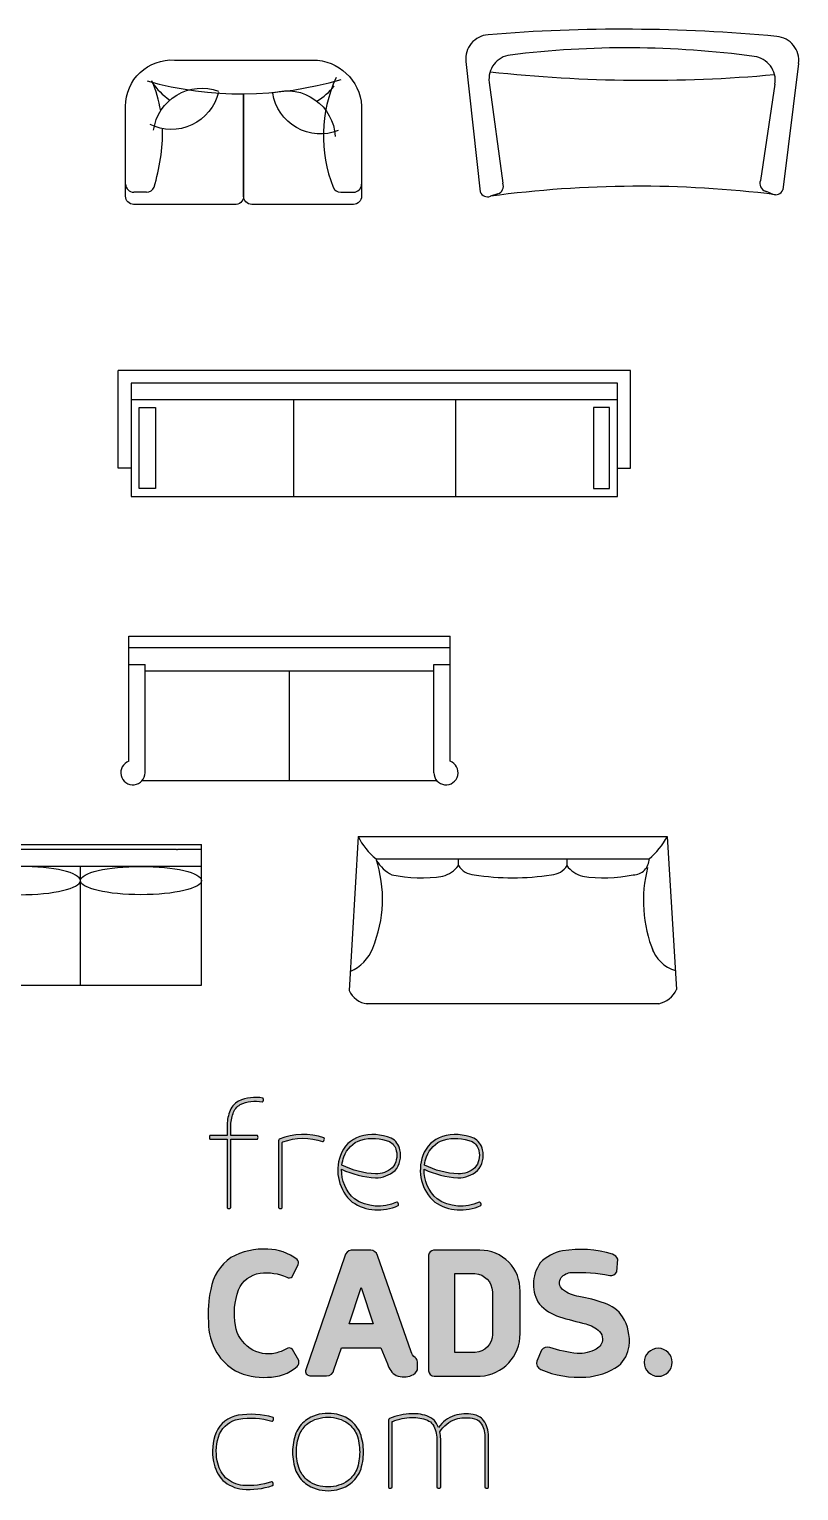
# Model space of a CAD drawing. Header units: inches. Extents: x -11553 to 7407, y 14270 to 31521.
# Drawn here: x 2645 to 7407, y 14321 to 23363 of the extents above; entities that cross this region are included whole.
import ezdxf

# ---------------------------------------------------------------- set-up
doc = ezdxf.new("R2010")
doc.units = ezdxf.units.IN
doc.header["$MEASUREMENT"] = 0
doc.layers.add('freecads.com', color=7, linetype='Continuous')

# ---------------------------------------------------------------- blocks, each defined once
blk = doc.blocks.new('A$C7A693FB6')
at = {"layer": 'freecads.com', "true_color": 0xc7c8ca}
h = blk.add_hatch(color=9, dxfattribs=at)
h.dxf.hatch_style = 1
edge = h.paths.add_edge_path()
edge.add_arc((140.1538127532352, 300.6546312716704), 21.61675633792863, 108.2032252494281, 160.6504463965192)
edge.add_arc((147.7178234376818, 297.4731191089118), 29.81176414172355, 159.6978691462817, 228.706553973592)
edge.add_arc((146.3245251336371, 302.1564739358803), 32.67411261440294, 235.9813383223777, 295.5016419348553)
edge.add_arc((160.1494820244516, 273.0936783557672), 0.4918813364811017, 299.5324380509559, 342.7686740131996)
edge.add_arc((158.6254212458475, 273.3114541418208), 2.026726126424374, 349.6683109373354, 421.3351453676448)
edge.add_arc((159.4152204808121, 274.6329702099475), 0.4918813364807222, 68.23478229087897, 110.683813852154)
edge.add_arc((146.3245251336405, 302.1564739358805), 29.98785541781536, 236.3083764983362, 295.51450789889964, ccw=False)
edge.add_arc((147.7178234376808, 297.4731191089119), 27.12550694513324, 178.6471360152599, 228.3465639945595, ccw=False)
edge.add_arc((147.8832632161733, 355.9556434467408), 63.95382284342681, 244.7473414766129, 266.8824281259978)
edge.add_arc((144.4494490085858, 313.1411216460407), 21.04469848496443, 269.8793420018887, 310.7286813278013)
edge.add_arc((145.7998834629707, 307.8461802232047), 16.33301927633285, 319.2900061744131, 373.6420763243655)
edge.add_arc((149.5666043489365, 309.1554966144702), 12.36971602405946, 11.86324171132332, 60.95424492016926)
edge.add_arc((142.7280703080931, 288.6233387050087), 33.87556016904278, 67.71857367640276, 105.981897984822)
edge = h.paths.add_edge_path(flags=16)
edge.add_arc((149.4952735232085, 309.0762608876301), 9.787749267912577, 12.2091753879331, 59.922429973902126, ccw=False)
edge.add_arc((145.7174918049491, 307.8872508291432), 13.73634082696034, -39.7856299137178, 13.724243883165684, ccw=False)
edge.add_arc((144.4494490085832, 313.1411216460385), 18.35844128837472, 270.09352389860436, 310.094068738446, ccw=False)
edge.add_arc((147.8832632161673, 355.9556434467427), 61.26756564684096, 243.7873216456942, 266.8151733359257, ccw=False)
edge.add_arc((147.7491142864103, 297.4672288530357), 27.15729734774515, 159.6149002581664, 172.5493091997715, ccw=False)
edge.add_arc((140.153812753234, 300.654631271672), 18.9304991413382, 108.35887957662649, 160.6504463965181, ccw=False)
edge.add_arc((142.7280703080969, 288.6233387050073), 31.18930297245655, 68.02212811044461, 105.8850275307042, ccw=False)
edge = h.paths.add_edge_path()
edge.add_arc((198.202223562937, 300.6546312716712), 21.61675633792764, 108.2032252494269, 160.6504463965205)
edge.add_arc((205.7662342473849, 297.4731191089119), 29.81176414172408, 159.6978691462824, 228.7065539735913)
edge.add_arc((204.3729359433387, 302.1564739358795), 32.67411261440186, 235.9813383223783, 295.5016419348543)
edge.add_arc((218.1978928341549, 273.0936783557707), 0.4918813364828653, 299.5324380504857, 342.7686740115021)
edge.add_arc((216.6738320555507, 273.3114541418201), 2.026726126423786, 349.6683109370368, 421.3351453677147)
edge.add_arc((217.463631290511, 274.6329702099473), 0.4918813364815973, 68.23478229069511, 110.683813852346)
edge.add_arc((204.3729359433407, 302.1564739358807), 29.98785541781419, 236.30837649834018, 295.5145078988942, ccw=False)
edge.add_arc((205.7662342473832, 297.4731191089118), 27.12550694513312, 178.6471360152597, 228.3465639945596, ccw=False)
edge.add_arc((205.9316740258758, 355.9556434467404), 63.9538228434264, 244.7473414766128, 266.8824281259978)
edge.add_arc((202.4978598182882, 313.141121646041), 21.04469848496466, 269.8793420018889, 310.7286813278011)
edge.add_arc((203.8482942726739, 307.8461802232046), 16.33301927633222, 319.290006174412, 373.6420763243666)
edge.add_arc((207.6150151586388, 309.1554966144699), 12.36971602405979, 11.86324171132408, 60.95424492016862)
edge.add_arc((200.7764811177956, 288.6233387050083), 33.8755601690432, 67.71857367640301, 105.9818979848218)
edge = h.paths.add_edge_path(flags=16)
edge.add_arc((207.5436843329116, 309.0762608876305), 9.787749267911977, 12.20917538793151, 59.92242997390349, ccw=False)
edge.add_arc((203.7659026146512, 307.8872508291433), 13.73634082696076, -39.78562991371689, 13.724243883164775, ccw=False)
edge.add_arc((202.4978598182855, 313.141121646039), 18.35844128837518, 270.09352389860493, 310.0940687384455, ccw=False)
edge.add_arc((205.9316740258698, 355.9556434467427), 61.26756564684091, 243.7873216456942, 266.8151733359257, ccw=False)
edge.add_arc((205.7975250961121, 297.4672288530359), 27.15729734774434, 159.6149002581662, 172.5493091997716, ccw=False)
edge.add_arc((198.2022235629369, 300.6546312716716), 18.93049914133868, 108.35887957662709, 160.6504463965173, ccw=False)
edge.add_arc((200.7764811177994, 288.6233387050077), 31.18930297245618, 68.02212811044433, 105.8850275307044, ccw=False)
edge = h.paths.add_edge_path()
edge.add_arc((77.4383804729058, 318.1713471843356), 1.187161785593199, 119.643900352638, 181.8497095416057)
edge.add_line((76.25183727888907, 318.1330280780639), (76.25183727889089, 271.2397693597086))
edge.add_arc((76.74250195588859, 271.274344262877), 0.4918813364850925, 184.0307098855339, 227.2669458584226)
edge.add_arc((77.59522691546975, 272.5561584823187), 2.026726126421155, 234.1665827842983, 305.8334172158771)
edge.add_arc((78.44795187505609, 271.2743442628779), 0.4918813364829538, 312.7330541417854, 364.8189486990127)
edge.add_line((78.93809447547756, 271.3156659331289), (78.93809447547937, 316.8658167021531))
edge.add_arc((79.45977891201615, 316.7667980734737), 0.5309984370506567, 103.60895254350089, 169.2527833850964, ccw=False)
edge.add_arc((93.8189592287604, 277.5722746403117), 42.26964161502002, 71.40332000574301, 110.03902691438739, ccw=False)
edge.add_arc((107.4160080386091, 318.1126323747644), 0.4918813364845933, 256.230659968113, 298.6794023509207)
edge.add_arc((106.4728650092169, 319.3294597150131), 2.026726126424748, 305.5790392766892, 377.2458737086602)
edge.add_arc((107.9596257438401, 319.7291221574039), 0.4918813364833685, 24.14551063533708, 67.38174660705616)
edge.add_arc((93.8189592287654, 277.5722746403123), 44.95589881160895, 71.41245649237347, 112.1746551594717)
edge = h.paths.add_edge_path()
edge.add_arc((65.16475690578633, 347.5960534314625), 0.4918813364808153, 31.55574755267662, 74.7919835243243)
edge.add_arc((59.95728752306445, 321.0632684063825), 27.52962218528399, 78.82269341066285, 115.3411563788757)
edge.add_arc((55.05603529607061, 333.7149427651734), 14.03222032725949, 119.3679185821839, 161.4016785520149)
edge.add_arc((70.49085921057485, 328.2376457423035), 30.40907221205861, 160.8955694441944, 180.0052612748601)
edge.add_line((40.0817871267227, 328.2348533815348), (40.0817871267227, 321.8651307657929))
edge.add_line((40.0817871267227, 321.8651307657929), (28.39882337656854, 321.8651307657929))
edge.add_arc((28.43339827973917, 321.3744660887993), 0.4918813364811202, 94.03070988582041, 137.2669458583613)
edge.add_arc((29.7152124991823, 320.5217411292111), 2.026726126422403, 144.1665827841608, 215.8334172157518)
edge.add_arc((28.43339827974179, 319.6690161696238), 0.4918813364832616, 222.7330541411461, 274.0307098860634)
edge.add_line((28.46797318291465, 319.1783514926283), (40.08178712672088, 319.1783514926283))
edge.add_line((40.08178712672088, 319.1783514926283), (40.0817871267227, 271.2397693597086))
edge.add_arc((40.5724518037204, 271.274344262877), 0.4918813364850925, 184.0307098855339, 227.2669458584226)
edge.add_arc((41.42517676330247, 272.5561584823193), 2.026726126422144, 234.166582784287, 305.8334172158888)
edge.add_arc((42.27790172288784, 271.2743442628764), 0.4918813364831459, 312.7330541420634, 364.8189486991835)
edge.add_line((42.76804432330937, 271.3156659331289), (42.76804432330937, 319.1716047255431))
edge.add_line((42.76804432330937, 319.1716047255431), (61.16963453544849, 319.1783514926319))
edge.add_arc((61.13505963228442, 319.6690161696508), 0.4918813365058924, 274.0307098848521, 317.2669458581709)
edge.add_arc((59.85324541284878, 320.5217411292149), 2.026726126426666, 324.1665827844579, 395.8334172153672)
edge.add_arc((61.13505963228242, 321.3744660887727), 0.4918813365108904, 42.7330541414902, 94.07272378279853)
edge.add_line((61.10012494343391, 321.8651052807691), (42.76804432330937, 321.8583839987041))
edge.add_line((42.76804432330937, 321.8583839987041), (42.76804431199707, 328.2344114724692))
edge.add_arc((70.49497584455897, 328.2373015020895), 27.72693168317847, 160.8486489196256, 180.0059720455945, ccw=False)
edge.add_arc((55.05603529607211, 333.7149427651742), 11.34596313067297, 119.83176293224949, 161.401678552021, ccw=False)
edge.add_arc((59.95728752306032, 321.0632684063825), 24.84336498869465, 78.80715845433161, 115.117361622282, ccw=False)
edge.add_arc((64.83416259426407, 345.922952469769), 0.4918813364843396, 263.640375758216, 306.0896392688103)
edge.add_arc((63.74195897024139, 347.0079772591266), 2.026726126418368, 312.9892761945861, 384.6561106267534)
at = {"layer": 'freecads.com', "true_color": 0x000000}
h = blk.add_hatch(color=18, dxfattribs=at)
h.dxf.hatch_style = 1
edge = h.paths.add_edge_path()
edge.add_arc((343.1696204293858, 162.4636060825214), 9.838309727421802, 0, 180)
edge.add_arc((343.1696204293858, 162.4636060825214), 9.838309727421802, 180, 360)
edge = h.paths.add_edge_path()
edge.add_arc((290.8848206669144, 177.6306236927711), 32.04856826551866, 353.2755136182471, 391.5868350017521)
edge.add_arc((298.2236303118646, 181.1165336599412), 23.98708497329241, 33.67621700606461, 72.60126687052109)
edge.add_arc((270.9021272323723, 107.8038741768424), 102.1994084677598, 70.27428636491834, 80.65532487628896)
edge.add_arc((291.0335735315744, 232.70193125369), 24.31354191749976, 231.7920908530376, 261.63525273384664, ccw=False)
edge.add_arc((280.257231356353, 218.3758302061226), 6.403233737567811, 145.1712782271715, 228.2716123444561, ccw=False)
edge.add_arc((282.785907775978, 215.2917684481669), 10.29788866606735, 93.5563307499346, 139.1098523304732, ccw=False)
edge.add_arc((286.8683735513037, 112.8343215968708), 112.8343217996079, 78.64121473179688, 92.39808452475802, ccw=False)
edge.add_arc((309.9871765515883, 227.9233395635781), 4.553757391280077, 258.654450342611, 335.5687012640083)
edge.add_line((314.1331807611859, 226.0398971108771), (314.7970437249642, 234.8194093676902))
edge.add_arc((309.5631491772793, 233.0283636003942), 5.531861990038623, 18.89101565281942, 74.61733202640126)
edge.add_arc((288.5513327932312, 166.6886317145113), 75.11587323568475, 72.58680032898508, 99.7343136317976)
edge.add_arc((281.0442879602331, 212.538934688426), 28.6585954700145, 100.4408533901963, 136.342336068393)
edge.add_arc((280.4691309319552, 217.7252925452275), 24.88927011657055, 144.0895788053085, 180.8593640679634)
edge.add_arc((279.6484364410751, 216.7879023245663), 24.07238635462055, 178.6572448966717, 213.8744914599057)
edge.add_arc((283.9083169300389, 225.8216059037505), 33.04436405735626, 222.7984799594865, 252.0749885901088)
edge.add_arc((409.8939510715993, 669.867587108679), 494.5964883506406, 254.0209082578499, 256.2350209104834)
edge.add_arc((287.8806232958599, 170.256933887438), 19.70056637433939, 44.20654637147919, 77.30587175785729, ccw=False)
edge.add_arc((297.0062831397495, 179.0720729556042), 7.012818873662098, -1.5001651294591056, 44.5650102805173, ccw=False)
edge.add_arc((295.756437482093, 179.0261742001098), 8.261408473637987, 298.2311871199401, 359.0449879430868, ccw=False)
edge.add_arc((287.8090225876832, 193.0179499165473), 24.35119689081586, 266.4157178802607, 299.13356767022924, ccw=False)
edge.add_arc((292.7563057973377, 245.0047183918243), 76.56416303974659, 250.4022047850329, 265.15275002210376, ccw=False)
edge.add_arc((265.5789486413729, 167.4099730391829), 5.667093522619209, 74.68772782329917, 141.4681576504624)
edge.add_line((261.1457963251905, 170.9402859906986), (257.9689850336545, 163.3219308767075))
edge.add_arc((262.6274547032019, 161.8429865874872), 4.887598170135409, 162.3866955760505, 246.1384215057274)
edge.add_arc((287.4494915989869, 220.3589992849836), 68.45008656556237, 246.95122400588, 273.9898026799247)
edge.add_arc((289.6879885954807, 197.0643455740836), 45.0602960849256, 273.2112748019098, 304.7435954536468)
edge.add_arc((301.4890011550982, 176.2723307118625), 21.35855686439896, 310.5275175533543, 353.5632215634329)
edge = h.paths.add_edge_path()
edge.add_line((246.0640145070392, 182.6210778351815), (246.0640145070392, 212.3241524614095))
edge.add_arc((218.1816005595172, 213.3041035511928), 27.89962923910172, 357.9871197448085, 450.5803736083035)
edge.add_line((217.8989980409788, 241.202301476791), (185.2995279704282, 241.202301476791))
edge.add_arc((185.7592706872992, 237.0681434450711), 4.159642532351842, 96.34555580739377, 170.0567550037188)
edge.add_line((181.6621089846267, 237.7863996522174), (181.6621089846267, 156.5067082910973))
edge.add_arc((185.7130168313935, 156.8159415744951), 4.062693639269118, 184.3653094378038, 271.2718551952325)
edge.add_line((185.8031933454386, 152.7542488481959), (218.0454575576841, 152.7542488481959))
edge.add_arc((216.67229351146, 182.1181822956717), 29.39602297940376, 272.6774079435917, 360.980241362738)
edge = h.paths.add_edge_path(flags=16)
edge.add_line((214.5788121052374, 169.443439005463), (200.2437425900462, 169.443439005463))
edge.add_line((200.2437425900462, 169.443439005463), (200.2437425900462, 224.861223551452))
edge.add_line((200.2437425900462, 224.861223551452), (214.3589203687698, 224.861223551452))
edge.add_arc((213.4891577763401, 211.7654653452275), 13.1246093261128, 0.9488699358980739, 86.20024701537318, ccw=False)
edge.add_line((226.611967342551, 211.9828108122856), (226.611967342551, 182.0684988974281))
edge.add_arc((213.9991504561088, 182.0429546585186), 12.6128427532838, -87.36586990839709, 0.11603871621440476, ccw=False)
edge = h.paths.add_edge_path()
edge.add_arc((140.7943554872424, 236.1256069520055), 5.189345677915158, 16.42917765890726, 86.1416713329243)
edge.add_line((141.143544767614, 241.3031908877201), (127.331249254732, 241.3031908877201))
edge.add_arc((128.4653361711673, 235.6836558771457), 5.732828871429978, 101.4096981907611, 167.2180096827639)
edge.add_line((122.8745728468184, 236.951998228491), (95.47711365303621, 157.2481774119115))
edge.add_arc((98.60738128902854, 156.1997775287089), 3.301169154714755, 161.4830965687202, 264.7226972713264)
edge.add_line((98.30375252002341, 152.9126013304085), (110.1119305099874, 152.9126013304085))
edge.add_arc((110.0940285590948, 158.1590759387759), 5.246505150677897, 270.1955031382058, 350.0571425142275)
edge.add_line((115.2617335469786, 157.2531833103203), (120.461765660837, 172.6769416223142))
edge.add_line((120.461765660837, 172.6769416223142), (148.3229994405847, 172.6769416223142))
edge.add_line((148.3229994405847, 172.6769416223142), (152.8661881407807, 161.3005524899454))
edge.add_arc((165.8082469593937, 164.7120474554202), 13.3841392836409, 194.7671190466299, 239.9582071692397)
edge.add_arc((164.2980651482303, 166.6209022411928), 14.45869936490273, 248.9626154833211, 292.8840273558571)
edge.add_arc((167.1546344916472, 160.3464100112096), 7.569652552684759, 291.4321409489293, 335.0884638981837)
edge.add_line((174.0200006915566, 157.1579328340122), (174.0200006915566, 162.8572921045561))
edge.add_arc((170.2133089746288, 162.4959730180938), 3.823800898316829, 5.422089434263651, 57.84182406900277)
edge.add_arc((176.9176596580193, 171.7945161503539), 7.651199587942645, 194.1939537312615, 232.3928357147342, ccw=False)
edge.add_line((169.500041773932, 169.9184031313162), (145.7718205383499, 237.593309316213))
h.paths.add_polyline_path([(142.7897797849255, 189.5736803996588), (126.0445350820519, 189.5736803996588), (134.3902020946298, 214.9818573193406)], flags=16)
edge = h.paths.add_edge_path()
edge.add_arc((86.8592510146051, 162.4373828536583), 3.826042247839482, 312.1299985804686, 377.972319914028)
edge.add_line((90.49860418655226, 163.6179368643207), (86.17702548081797, 171.5486033577909))
edge.add_arc((83.80309661618482, 169.1466032604943), 3.377150088721392, 45.33676058611885, 125.9106013597289)
edge.add_arc((66.51498360703901, 199.7613530360744), 31.80534970440741, 284.01046898674167, 298.7691590134854, ccw=False)
edge.add_arc((69.19584694103584, 191.6347990389389), 23.28013952352295, 236.3772556936009, 282.45069946151494, ccw=False)
edge.add_arc((69.31177533073551, 191.9217751513023), 23.58337955629239, 189.0063333186407, 236.52878679716508, ccw=False)
edge.add_arc((92.87855886101421, 196.6924304553491), 47.61740674763477, 159.5296417362086, 190.2368839039962, ccw=False)
edge.add_arc((65.59756286227851, 206.4608114536045), 18.6469552126828, 96.74101039355781, 158.3335350568109, ccw=False)
edge.add_arc((68.05774919894961, 191.8480520613528), 33.45539524065125, 65.18297915570167, 97.9877288239366, ccw=False)
edge.add_arc((83.75100261094548, 225.04324660106), 3.275939245330761, 239.7304829850701, 312.0218741429899)
edge.add_line((85.94396309699187, 222.609586344217), (90.19868691474403, 231.1402753823822))
edge.add_arc((87.38786010881513, 232.3313364806043), 3.052764955352191, 337.0356602815251, 411.5960473281256)
edge.add_arc((68.12174828755826, 207.3918649390801), 34.56699281293001, 52.2500320303104, 89.00434785631009)
edge.add_arc((65.63410976224633, 195.8233516607141), 46.23354774673614, 86.1699238497659, 119.5979673440978)
edge.add_arc((62.23916945322021, 208.0313572675149), 34.08098981112958, 124.779191723681, 170.4354704173881)
edge.add_arc((113.2601339306768, 196.0072124369949), 86.4567015183262, 168.1953079947811, 183.466399120789)
edge.add_arc((69.91247652488372, 191.1843436988534), 42.9527708221282, 180.5396848707813, 210.7589979072758)
edge.add_arc((63.08503768021617, 187.0612726979269), 34.97715789889036, 210.6749329033254, 240.8972567862861)
edge.add_arc((65.13893098518851, 193.0687430847212), 41.24055603915648, 242.4636306661784, 274.83212936902)
edge.add_arc((69.18102172545848, 182.6412316579221), 30.67172864667495, 268.9386626855082, 311.3034906129058)
at = {"layer": 'freecads.com', "true_color": 0xc7c8ca}
h = blk.add_hatch(color=9, dxfattribs=at)
h.dxf.hatch_style = 1
edge = h.paths.add_edge_path()
edge.add_arc((208.261278111128, 95.1205834886234), 28.40779453373561, 81.64014714796792, 105.13414053939351, ccw=False)
edge.add_arc((211.1142185195407, 113.8620371179961), 9.451196814020392, 40.50808698988442, 82.233108941956, ccw=False)
edge.add_arc((204.5954294681008, 110.4493599938276), 16.70490751088967, 0.05396173480869493, 34.8753669321531, ccw=False)
edge.add_line((221.3003295703147, 110.465092839484), (221.3003283777343, 74.68873519509361))
edge.add_arc((221.7909930547285, 74.72331009826036), 0.4918813364814429, 184.0307098853647, 227.2669458585905)
edge.add_arc((222.6437180143141, 76.00512431770449), 2.026726126422278, 234.16658278429, 305.8334172158861)
edge.add_arc((223.496442973899, 74.72331009826387), 0.4918813364852829, 312.7330541419156, 364.81894870143)
edge.add_line((223.986585574321, 74.76463176853576), (223.986585574321, 110.4676240775552))
edge.add_arc((204.5954294680946, 110.4493599938247), 19.39116470748461, 0.05396556034367673, 35.25589158689552)
edge.add_arc((211.1147589862007, 113.862691055492), 12.13662000111364, 39.86791125577775, 80.58244588785008)
edge.add_arc((208.2612781111257, 95.1205834886259), 31.094051730321, 81.04627766673387, 105.3183102910388)
edge.add_arc((207.3128970348926, 103.583282575004), 22.71989786920953, 108.6515278312196, 144.9559544340595)
edge.add_arc((166.082535485584, 107.9340489835826), 24.24236241244342, 21.01885948635306, 30.53011243698279)
edge.add_arc((177.7262209629165, 113.6364303957112), 11.3605410446993, 35.59560743798678, 68.07514234883433)
edge.add_arc((171.2027314627878, 98.61814760329645), 27.73197876278706, 67.15778955630186, 92.60395400663121)
edge.add_arc((170.9580505700843, 83.44886938712713), 42.88464082449499, 91.35652746266034, 112.8387435126899)
edge.add_arc((154.9292420017163, 121.6887432459818), 1.423068406686943, 115.6669681166932, 172.4859943177595)
edge.add_line((153.5183935898222, 121.8748358271514), (153.518393589824, 74.68873519509361))
edge.add_arc((154.0090582668187, 74.72331009826064), 0.4918813364820582, 184.0307098853929, 227.2669458585619)
edge.add_arc((154.8617832264046, 76.0051243177047), 2.026726126422984, 234.1665827842727, 305.8334172159035)
edge.add_arc((155.7145081859886, 74.72331009826233), 0.4918813364853513, 312.7330541421878, 364.8189487016086)
edge.add_line((156.2046507864106, 74.76463176853576), (156.2046507864106, 120.4799220949462))
edge.add_arc((156.6910339660905, 120.5089898316033), 0.4872509936263564, 108.93241815004339, 183.4201019744719, ccw=False)
edge.add_arc((170.9580505700787, 83.44886938712074), 40.19838362791297, 91.3565274626518, 111.0294599033812, ccw=False)
edge.add_arc((171.1986952190427, 98.60450457176027), 25.05986157365111, 67.16139386137081, 92.7270237863437, ccw=False)
edge.add_arc((177.7220497016358, 113.6323624109626), 8.680054637799602, 36.35606175760063, 68.34351252844567, ccw=False)
edge.add_arc((166.0825354855874, 107.9340489835706), 21.5561052158567, 1.6618769930880717, 30.202188607587175, ccw=False)
edge.add_line((187.6295737281343, 108.5592010061264), (187.6295737281362, 74.68873519509361))
edge.add_arc((188.1202384051309, 74.72331009826061), 0.4918813364819995, 184.03070988539, 227.2669458585646)
edge.add_arc((188.9729633647159, 76.00512431770447), 2.026726126422267, 234.1665827842898, 305.8334172158863)
edge.add_arc((189.8256883243014, 74.72331009826364), 0.4918813364847301, 312.733054141885, 364.818948701462)
edge.add_line((190.3158309247228, 74.76463176853576), (190.3158309247228, 108.5970176826158))
edge.add_arc((166.082535485596, 107.9340489835716), 24.24236241243658, 1.567093344320208, 13.39955175350389)
edge.add_arc((208.1153021152303, 102.0567155372392), 21.7383549929397, 109.5400224172028, 148.0755155677706, ccw=False)
edge = h.paths.add_edge_path()
edge.add_arc((109.8960746482563, 101.5249303539561), 26.35028038201353, 25.19111344563328, 49.7064704732981)
edge.add_arc((111.3594953560967, 99.59906902525408), 26.97639124184472, 54.72891190369938, 90.5541312783105)
edge.add_arc((110.8377037248754, 99.5990690252916), 26.97639124180727, 89.44586872167257, 125.2710880963797)
edge.add_arc((112.3011244327363, 101.5249303539557), 26.35028038202159, 130.2935295267702, 154.808886554339)
edge.add_arc((126.2398219926386, 99.37065730895813), 40.07870566201949, 160.5129937365808, 179.9533827710763)
edge.add_arc((126.2398219926421, 99.43587530629524), 40.07870566202318, 180.0466172292821, 199.4870062634114)
edge.add_arc((112.3011244327332, 97.28160226129147), 26.35028038201616, 205.1911134456421, 229.7064704731974)
edge.add_arc((110.8377037248802, 99.20746358995937), 26.97639124180819, 234.7289119035809, 270.5541312783211)
edge.add_arc((111.3594953560901, 99.20746359000026), 26.97639124184894, 269.4458687217075, 305.2710880963778)
edge.add_arc((109.8960746482509, 97.28160226129401), 26.35028038201687, 310.2935295267836, 334.8088865543788)
edge.add_arc((95.95737708834096, 99.43587530629048), 40.07870566202343, 340.5129937366125, 359.9533827709016)
edge.add_arc((95.95737708833893, 99.37065730896285), 40.07870566202546, 0.04661722909374306, 19.48700626338697)
edge = h.paths.add_edge_path(flags=16)
edge.add_arc((95.95737708832343, 99.4315040991513), 37.39244846545177, 340.72003334334147, 359.95338277108937, ccw=False)
edge.add_arc((109.8960746482577, 97.27723105415876), 23.66402318542281, 310.5838482302023, 334.48791566190687, ccw=False)
edge.add_arc((111.2307994702083, 99.463494872907), 24.57709084166403, 269.6918050798081, 304.8956357211521, ccw=False)
edge.add_arc((110.9674367642077, 99.46801718512084), 24.58160753253385, 235.11341864058681, 270.30572081836954, ccw=False)
edge.add_arc((112.3011244327323, 97.2772310541579), 23.66402318542845, 205.5120843380843, 229.421378555179, ccw=False)
edge.add_arc((126.2398219926608, 99.43150409915143), 37.39244846545259, 180.0466172289109, 199.2799666566583, ccw=False)
edge.add_arc((126.239821992653, 99.37065730896055), 37.39244846544481, 160.7200333433143, 179.953382771084, ccw=False)
edge.add_arc((112.3011244327279, 101.5249303539543), 23.66402318542558, 130.5786214448013, 154.4879156618746, ccw=False)
edge.add_arc((110.9674367642114, 99.33414422299444), 24.5816075325339, 89.69427918164308, 124.88658135941299, ccw=False)
edge.add_arc((111.2307994702097, 99.33866653520876), 24.57709084166363, 55.104364278877085, 90.30819492019953, ccw=False)
edge.add_arc((109.8960746482558, 101.5249303539546), 23.66402318542525, 25.512084338125078, 49.416151769825376, ccw=False)
edge.add_arc((95.9573770883301, 99.3706573089605), 37.39244846544509, 0.04661722891609088, 19.279966656685588, ccw=False)
edge = h.paths.add_edge_path()
edge.add_arc((51.59033076620959, 104.5023450878739), 21.02604112400761, 100.2293871277257, 155.6131205923017)
edge.add_arc((67.16018527017981, 99.60362165698818), 37.2813191884159, 158.6376280384836, 190.7802142258445)
edge.add_arc((56.42350627530941, 97.4312892324859), 26.32810504628776, 190.5064794435654, 223.1434487199879)
edge.add_arc((54.20039884524137, 98.75792931699738), 25.73379501119169, 228.692036714497, 262.7062459628369)
edge.add_arc((54.99629556388413, 128.0783758007159), 54.9962966249523, 265.7632922277344, 288.1939427880684)
edge.add_arc((71.99382573105079, 76.29161325324303), 0.4918813365030065, 290.7426716697364, 333.9789076450074)
edge.add_arc((70.5209421648571, 76.73972211307334), 2.026726126427396, 340.8785445712408, 412.5453790012286)
edge.add_arc((71.50340573258447, 77.92502919896899), 0.4918813365100457, 59.44501592400427, 103.2123217645986)
edge.add_arc((54.99629556388619, 128.0783758007215), 52.31003942836946, 265.84298783294275, 288.26507989886755, ccw=False)
edge.add_arc((54.20039884524117, 98.75792931699898), 23.04753781460447, 229.0154744748766, 262.53072476759314, ccw=False)
edge.add_arc((56.42386378112957, 97.43153721921128), 23.64227862535174, 190.4758104875937, 222.827578853519, ccw=False)
edge.add_arc((67.16018527018193, 99.60362165698568), 34.59506199182982, 158.7569020747099, 190.7802142258665, ccw=False)
edge.add_arc((51.59033076621142, 104.5023450878756), 18.33978392742007, 100.29556229082152, 155.3949868098461, ccw=False)
edge.add_arc((56.89068516353239, 70.05863085961148), 53.1845519136239, 73.86742914481181, 99.28179610676523, ccw=False)
edge.add_arc((71.76329717507345, 121.6315241590186), 0.4918813365030767, 258.8984685785338, 299.6750907375683)
edge.add_arc((70.79915154433625, 122.8317786122677), 2.026726126428695, 306.5747276610272, 378.2415620906522)
edge.add_arc((72.27874278589158, 123.2572163958602), 0.4918813365110627, 25.14119901544435, 71.25337670798646)
edge.add_arc((56.89068516353579, 70.05863085961332), 55.8708091102089, 73.84411949061781, 99.30563497474644)
at = {"layer": 'freecads.com'}
for points in [[(65.58390442835662, 347.8534686670282, 0.1909240699250873), (65.29378928155711, 348.0707089857133, 0.1607042461837881), (48.17441188112207, 345.943862034168, 0.1854914147818408), (41.75660903182506, 338.1902604471543, 0.08357553701263709), (40.0817871267227, 328.2348533815348), (40.0817871267227, 321.8651307657929), (28.39882337656854, 321.8651307657929, 0.1909240699291303), (28.0721000067133, 321.7082486633699, 0.3233132727007023), (28.07210000671148, 319.3352335950549, 0.227642567099128), (28.46797318291465, 319.1783514926283), (40.08178712672088, 319.1783514926283), (40.0817871267227, 271.2397693597086, 0.1909240699306959), (40.23866922914749, 270.9130459898479, 0.3233132727007579), (42.61168429746249, 270.9130459898515, 0.231262987135859), (42.76804432330937, 271.3156659331289), (42.76804432330937, 319.1716047255431), (61.16963453544849, 319.1783514926319, 0.1909240699326368), (61.49635790532739, 319.3352335950622, 0.3233132726974162), (61.49635790533102, 321.7082486633626, 0.2278353952159352), (61.10012494343391, 321.8651052807691), (42.76804432330937, 321.8583839987041), (42.76804431199707, 328.2344114724692, -0.08378482305409404), (44.3025838440517, 337.3335282943044, -0.1833986582441332), (49.41192982166103, 343.557450207707, -0.1597722091533594), (64.7796775841307, 345.4340980611232, 0.1873674031164196), (65.12390541348395, 345.5254649254457, 0.3233132727034803)], [(76.85120083540642, 319.2031287399368, 0.2782918623332811), (76.25183727888907, 318.1330280780639), (76.25183727889089, 271.2397693597086, 0.1909240699306948), (76.40871938131568, 270.9130459898479, 0.3233132727006405), (78.78173444962886, 270.9130459898515, 0.2312629871363541), (78.93809447547756, 271.3156659331289), (78.93809447547937, 316.8658167021531, -0.2945238314324685), (79.33483817614433, 317.2828883297952, -0.1701954113470862), (107.2989335158745, 317.6348868302448, 0.1873650494415168), (107.6520658935333, 317.6810956575428, 0.3233132727025344), (108.4084721599411, 319.9303288768097, 0.1909240699253981), (108.1487981023038, 320.1831717890236, 0.1797581251139338)], [(133.400988976693, 321.1895655451553, 0.2329244987751743), (119.7580843988962, 307.8169227673716, 0.3105498022921123), (128.0445714092639, 275.0743594140513, 0.2657071005714478), (160.3919383202701, 272.6657038310623, 0.1909240698825507), (160.6192860263418, 272.9479682017409, 0.3233132726945266), (159.5976121046897, 275.089785867207, 0.1873663555165316), (159.2414827959092, 275.0931467695664, -0.2642400178410728), (129.6895782523879, 277.2055217532943, -0.2203191110100074), (120.5998776920333, 298.1135451909759, 0.09688397365073616), (144.4051314456719, 292.0964698248135, 0.1801506609488795), (158.1806482454704, 297.1932847444405, 0.2417040985896783), (161.6721165320596, 311.6984180250001, 0.2175371146621262), (155.5721994045252, 319.9695015406833, 0.1685239810017675)], [(154.4006195162347, 317.546067049534, -0.2112492178642363), (159.0616438701418, 311.14618700149, -0.2378180743213001), (156.2731010770567, 299.0971329568383, -0.1763294319352773), (144.4794154782558, 294.7827048148029, -0.1008174648132787), (120.8211107234856, 300.9887943215399, -0.05649700198620179), (122.2926076740368, 306.9268837266573, -0.2322085942165075), (134.1913120579084, 318.6216116300529, -0.1667277043148384)], [(191.4493997863956, 321.1895655451553, 0.2329244987751859), (177.8064952085988, 307.8169227673716, 0.3105498022921053), (186.0929822189664, 275.0743594140513, 0.265707100571441), (218.4403491299709, 272.6657038310623, 0.1909240698770103), (218.6676968360425, 272.94796820173, 0.3233132726963006), (217.6460229143904, 275.089785867207, 0.1873663555182269), (217.2898936056063, 275.0931467695664, -0.2642400178410289), (187.7379890620905, 277.2055217532943, -0.2203191110100083), (178.6482885017358, 298.1135451909759, 0.0968839736507368), (202.4535422553745, 292.0964698248135, 0.1801506609488773), (216.2290590551729, 297.1932847444405, 0.2417040985896886), (219.7205273417621, 311.6984180250001, 0.2175371146621202), (213.6206102142278, 319.9695015406833, 0.1685239810017652)], [(212.4490303259372, 317.546067049534, -0.2112492178642504), (217.1100546798443, 311.14618700149, -0.237818074321292), (214.3215118867593, 299.0971329568383, -0.1763294319352725), (202.5278262879583, 294.7827048148029, -0.1008174648132787), (178.8695215331882, 300.9887943215399, -0.0564970019862035), (180.3410184837394, 306.9268837266573, -0.2322085942165009), (192.2397228676109, 318.6216116300529, -0.1667277043148405)], [(89.42581756922482, 159.5998953377457, 0.2954652772994217), (90.49860418655226, 163.6179368643207), (86.17702548081797, 171.5486033577909, 0.3668083756100806), (81.822323023227, 171.8818690053886, -0.06448609874851835), (74.21503276433032, 168.902164569834, -0.2037860447889977), (56.3051181580704, 172.2493919583867, -0.2103796911642634), (46.01915425342668, 188.2299470614453, -0.1347931960817215), (48.26803696233583, 213.3453209340987, -0.2754107991691995), (63.40875369787864, 224.9788581417852, -0.1441233560881904), (82.09970580755362, 222.213936295313, 0.326325940544454), (85.94396309699187, 222.609586344217), (90.19868691474403, 231.1402753823822, 0.3373164453018336), (89.28424332706345, 234.7236375825087, 0.1617601008492787), (68.72240279743346, 241.9536387113985, 0.1469005748265781), (42.79885105477115, 236.0239971407609, 0.2018909279320758), (28.63193639449491, 213.6941968946667, 0.06673149515056971), (26.96161113363996, 190.7797655957293, 0.1326261401292385), (33.00203923887966, 169.2170921490069, 0.1326395085295634), (46.07294505267964, 156.5000181569885, 0.1421808440104941), (68.61289631108957, 151.974765091185, 0.1869860757455073)], [(145.7718205383499, 237.593309316213, 0.3139201381329451), (141.143544767614, 241.3031908877201), (127.331249254732, 241.3031908877201, 0.2953039335196925), (122.8745728468184, 236.951998228491), (95.47711365303621, 157.2481774119115, 0.4836320766431824), (98.30375252002341, 152.9126013304085), (110.1119305099874, 152.9126013304085, 0.3632866959101063), (115.2617335469786, 157.2531833103203), (120.461765660837, 172.6769416223142), (148.3229994405847, 172.6769416223142), (152.8661881407807, 161.3005524899454, 0.1997792799995184), (159.1077243590262, 153.1259272572752, 0.1940244712113894), (169.9205780933007, 153.3001914678462, 0.1928245279758477), (174.0200006915566, 157.1579328340122), (174.0200006915566, 162.8572921045561, 0.2327980629730456), (172.2485592774156, 165.7331337362193, -0.1682348263273368), (169.500041773932, 169.9184031313162)], [(246.0640145070392, 182.6210778351815), (246.0640145070392, 212.3241524614095, 0.427533145278378), (217.8989980409788, 241.202301476791), (185.2995279704282, 241.202301476791, 0.3331947013159227), (181.6621089846267, 237.7863996522174), (181.6621089846267, 156.5067082910973, 0.398486947376509), (185.8031933454386, 152.7542488481959), (218.0454575576841, 152.7542488481959, 0.4055641029149668)], [(322.7129171367815, 173.8778909585562, 0.1687393631435901), (318.185307309026, 194.4173493107555, 0.1714947581273497), (305.3962410945314, 204.0061361046392, 0.04532682888747008), (287.4965774290486, 208.6470361355496, -0.1309563636422468), (275.9952376942711, 213.59704246002, -0.3793668221474195), (275.0010536159807, 222.0328779033152, -0.201424332417349), (282.1471314603023, 225.5698264260755, -0.06009786466247088), (309.0913356116816, 223.4585690891836, 0.3487959090147779), (314.1331807611859, 226.0398971108771), (314.7970437249642, 234.8194093676902, 0.2480599747548195), (311.030555591773, 238.3620504576757, 0.1190105142514957), (275.8507654961195, 240.7230156336809, 0.1579438240049249), (260.3104405572358, 232.3233393088121, 0.1618293659353234), (255.5826603325877, 217.3519990381501, 0.1548852358087821), (259.6620845389007, 203.3705433277828, 0.128442279158078), (273.7381872659898, 194.3812105727193, 0.0096611895200442), (292.2097484647584, 189.4759606771004, -0.1454356272141805), (302.0025989633377, 183.9930948764813, -0.2037484692935271), (304.016698366433, 178.8884785540686, -0.2717586503453019), (299.6643348708913, 171.7474924536036, -0.1437363289786992), (286.2866653929796, 168.7143860094366, -0.06445041269642293), (267.075512672036, 172.8758897140178, 0.2999213032873965), (261.1457963251905, 170.9402859906986), (257.9689850336545, 163.3219308767075, 0.3826216252148614), (260.6502823686806, 157.373153768207, 0.1185284923434042), (292.2121753376832, 152.0748049612739, 0.1384604862398895), (315.3680728054042, 160.0378205111992, 0.1900173404410858)], [(214.5788121052374, 169.443439005463), (200.2437425900462, 169.443439005463), (200.2437425900462, 224.861223551452), (214.3589203687698, 224.861223551452, -0.3901419819800843), (226.611967342551, 211.9828108122856), (226.611967342551, 182.0684988974281, -0.4013990068192301)], [(353.0079301568076, 162.4636060825214, 1), (333.331310701964, 162.4636060825214, 1)], [(47.85632636194714, 125.1941699580348, 0.2464737811563943), (32.44027010390528, 113.183910728847, 0.1411753284008307), (30.53681053214677, 92.63044567855832, 0.1433761482964864), (37.21336438834442, 79.42741287179524, 0.149514386275549), (50.93332684347843, 73.23236475490921, 0.09818588310874377), (72.168036046427, 75.83161541062145, 0.1909240699414682), (72.43584633899081, 76.07582393155099, 0.3233132726929765), (71.75346098540467, 78.34860873075013, 0.1933268343359629), (71.3909812171496, 78.40389032449093, -0.09814817976177825), (51.20434539577036, 75.90595646904694, -0.1472893193683624), (39.08455195160423, 81.3596485972339, -0.1421063691963727), (33.17566039301892, 93.13288884747817, -0.1406445637489123), (34.91580504444937, 112.1383038658387, -0.2451582894371246), (48.31253435895087, 122.546838021095, -0.1113478786268565), (71.66858631167997, 121.1488471432458, 0.179823093801799), (72.00681827177505, 121.2041546179171, 0.3233132726912282), (72.72402502620571, 123.4661924128304, 0.2039620782002499), (72.43682540898772, 123.7230029708953, 0.111556158279313)], [(133.7402610165809, 112.7406359779161, 0.1073782866223338), (126.9368970560445, 121.6233792462699, 0.1576027793298292), (111.0985995404899, 126.5741986413741, 0.1576027793302584), (95.26030202491893, 121.6233792462554, 0.1073782866219103), (88.45693806440977, 112.7406359779307, 0.08502873076688745), (86.16112959635393, 99.40326630750133, 0.0850287307652778), (88.45693806440795, 86.06589663732666, 0.1073782866218502), (95.26030202490801, 77.1831533690056, 0.1576027793304066), (111.0985995404917, 72.23233397387594, 0.1576027793300935), (126.9368970560699, 77.18315336900196, 0.1073782866220259), (133.7402610165809, 86.06589663733757, 0.08502873076597979), (136.0360694846295, 99.40326630762502, 0.08502873076599832)], [(133.3498131771703, 99.40108070405768, -0.08411888836378814), (131.2527245818364, 87.08510188823857, -0.1046810450005921), (125.2909451602354, 79.30547668126383, -0.1548252940562175), (111.0985995405063, 74.88675958487511, -0.1547737862529547), (96.90789345116536, 79.30407236491737, -0.1047041011218226), (90.94447449914696, 87.08510188823857, -0.08411888836378628), (88.84738590381312, 99.40108070405768, -0.08411888836388377), (90.94447449915242, 111.7170595198877, -0.1047041011217289), (96.907893451169, 119.498089043198, -0.1547737862528975), (111.0985995405044, 123.9154018232402, -0.1548252940561206), (125.2909451602263, 119.4966847268588, -0.1046810450005737), (131.252724581831, 111.7170595198877, -0.08411888836388312)], [(200.8445781156988, 122.5431171324853, -0.1028724890680155), (212.3914819528181, 123.2265295943325, -0.1840982877457284), (218.3000985331873, 120.001112752554, -0.1531170891038049), (221.3003295703147, 110.465092839484), (221.3003283777343, 74.68873519509361, 0.1909240699322202), (221.4572104801591, 74.36201182523291, 0.3233132727007265), (223.8302255484741, 74.36201182523655, 0.2312629871468615), (223.986585574321, 74.76463176853576), (223.986585574321, 110.4676240775552, 0.1548167844086649), (220.4299094907328, 121.6425057145534, 0.1795434393032801), (213.1006524852073, 125.8357346143384, 0.1063044641035408), (200.0468115755866, 125.1099581494018, 0.1597463608247357), (188.7118696601101, 116.6291838389989, 0.04152451203232364), (186.9639925063602, 120.2489540999741, 0.1426751590464779), (181.9681366466975, 124.1753128867531, 0.111488343695037), (169.9428142165871, 126.3214913479133, 0.09400933466723986), (154.3128548237037, 122.9713930566832, 0.2531272357786131), (153.5183935898222, 121.8748358271514), (153.518393589824, 74.68873519509361, 0.1909240699319626), (153.6752756922488, 74.36201182523291, 0.3233132727008928), (156.0482907605656, 74.36201182523655, 0.2312629871464301), (156.2046507864106, 74.76463176853576), (156.2046507864106, 120.4799220949462, -0.3369631605241982), (156.5329440828373, 120.9698814887233, -0.08605081721153196), (170.0064077528368, 123.6359870026608, -0.1120161200435498), (180.9253460331329, 121.6997189251997, -0.1404849972579253), (184.7125198472168, 118.7779115224694, -0.1251783550380768), (187.6295737281343, 108.5592010061264), (187.6295737281362, 74.68873519509361, 0.1909240699319891), (187.786455830561, 74.36201182523291, 0.3233132727007286), (190.159470898876, 74.36201182523655, 0.2312629871471485), (190.3158309247228, 74.76463176853576), (190.3158309247228, 108.5970176826158, 0.05167476128625921), (189.6649648231487, 113.5519811543309, -0.169745513764186)]]:
    blk.add_lwpolyline(points, format="xyb", close=True, dxfattribs=at)
blk.add_lwpolyline([(142.7897797849255, 189.5736803996588), (126.0445350820519, 189.5736803996588), (134.3902020946298, 214.9818573193406)], close=True, dxfattribs=at)

msp = doc.modelspace()

# ---------------------------------------------------------------- linework, layer by layer
at = {"layer": 'freecads.com'}
for p, q in [((5347.353731433126, 23163.42586430621), (5435.405961218719, 22357.47954357949)), ((7406.25966558334, 23150.94618126295), (7309.595416597986, 22369.95922662281)), ((5491.545770300749, 23034.41211407426), (5576.208538361323, 22410.15044570014)), ((7260.217573814523, 23023.40373993576), (7169.485354180877, 22427.5241008966)), ((3971.611116173131, 22330.95270206769), (3971.611116173131, 22963.545161445)), ((3971.611116173131, 22329.31685449336), (3971.611116173131, 22963.545161445)), ((3370.785015414622, 22354.92036829366), (3292.347055272221, 22354.5310677364)), ((4572.437216931641, 22354.92036829366), (4650.875177074042, 22354.5310677364)), ((5545.485632341435, 22343.83110838446), (5499.660931625833, 22329.93948381503)), ((6366.234484091452, 21252.8363473089), (3196.154984357294, 21252.83634730936)), ((3196.154984357236, 20647.83634730925), (3196.154984357236, 21252.83634730925)), ((6366.234484091452, 20647.8363473089), (6366.234484091452, 21252.8363473089)), ((6286.234484091452, 21172.8363473089), (3276.15498438372, 21172.83634730942)), ((3276.15498438372, 21172.83634730942), (3276.154984383662, 20472.83634730942)), ((6286.234484091394, 20472.8363473089), (6286.234484091452, 21172.8363473089)), ((3276.154984357236, 21072.83634730936), (6286.234484091452, 21072.8363473089)), ((4279.514817601994, 21072.83634730919), (4279.514817601936, 20472.83634730919)), ((5282.874650846694, 21072.83634730907), (5282.874650846694, 20472.83634730907)), ((3326.154984357236, 20522.83634730925), (3326.154984357236, 21022.83634730925)), ((3326.154984357236, 21022.83634730925), (3426.154984357236, 21022.83634730925)), ((3426.154984357236, 21022.83634730925), (3426.154984357236, 20522.83634730925)), ((6136.234484091452, 21022.8363473089), (6136.234484091394, 20522.8363473089)), ((6236.234484091452, 21022.8363473089), (6136.234484091452, 21022.8363473089)), ((6236.234484091394, 20522.8363473089), (6236.234484091452, 21022.8363473089)), ((3276.154984357236, 20647.83634730925), (3196.154984357236, 20647.83634730925)), ((6286.234484091452, 20647.8363473089), (6366.234484091394, 20647.8363473089)), ((3276.154984383662, 20472.83634730942), (6286.234484091394, 20472.8363473089)), ((3426.154984357236, 20522.83634730925), (3326.154984357236, 20522.83634730925)), ((6136.234484091394, 20522.8363473089), (6236.234484091394, 20522.8363473089)), ((4680.292857979053, 18369.26670137625), (4624.971748893826, 17416.52319177066)), ((4680.292857979053, 18369.26670137625), (6592.301595616715, 18369.26670137614)), ((6592.3015956159, 18369.26670137445), (6651.297226798, 17421.67866207944)), ((711.646275733925, 18319.19409572893), (3711.646268017277, 18319.19409583132)), ((711.646275733925, 18319.19409572893), (3691.64622747925, 18319.19409583126)), ((3556.646237022862, 18289.19406483685), (711.6462754678578, 18289.19407021139)), ((3556.646237015993, 18289.19406483685), (716.6462781431983, 18289.19407020196)), ((3556.646237022862, 18289.19412444149), (3561.64623225449, 18289.19412444149)), ((3556.646237015993, 18289.19412444149), (3561.646232247622, 18289.19412444149)), ((3711.646268017277, 18289.19406483685), (3561.64623225449, 18289.19406483685)), ((3711.646268010409, 18289.19406483685), (3561.646232247622, 18289.19406483685)), ((3711.646268017277, 17449.19409781403), (3711.646268017277, 18319.19409583132)), ((3711.646268010409, 17449.19409851346), (3711.646268010409, 18289.19406483685)), ((3711.646268010409, 18184.19410537383), (711.6462745296667, 18184.19411074209)), ((3556.646237015993, 18184.19410536801), (716.6462781431983, 18184.19411073312)), ((2961.646268017277, 17449.19409766007), (2961.646268017277, 18184.19409954357)), ((4791.088489160386, 18230.77216239962), (6481.505964435382, 18230.77216239956)), ((711.6462680172772, 17449.19411135174), (3711.646268017277, 17449.19409781403)), ((716.6462706926177, 17449.19411132915), (3556.646237015993, 17449.19409851346)), ((6540.501595618996, 17334.2248302878), (4730.539970772901, 17334.22483028757))]:
    msp.add_line(p, q, dxfattribs=at)
at = {"layer": 'freecads.com', "ltscale": 0.3}
for p, q in [((3261.881612022429, 19608.56617263945), (5249.179175893914, 19608.56617263927)), ((3261.881612022429, 18834.27685075808), (3261.881612022429, 19608.56617263945)), ((3261.881612022429, 19537.64970538412), (5249.179175893914, 19537.64970538394)), ((5249.179175893914, 18834.27685075796), (5249.179175893914, 19608.56617263927)), ((3261.881612022429, 19432.80211767253), (3361.881612022429, 19432.80211767253)), ((3361.881612022429, 18763.56617263945), (3361.881612022429, 19432.80211767253)), ((3361.881612022429, 19394.02407401295), (5149.179175893914, 19394.02407401278)), ((4255.530393958143, 18715.093950319), (4255.530393958114, 19394.02407401284)), ((5149.179175893914, 18763.56617263927), (5149.179175893914, 19432.80211767236)), ((5149.179175893914, 19432.80211767236), (5249.179175893914, 19432.80211767236)), ((3344.113103906908, 18715.09395031906), (5166.947684009436, 18715.09395031889))]:
    msp.add_line(p, q, dxfattribs=at)
at = {"layer": 'freecads.com'}
for points in [[(3971.611116173131, 22963.545161445), (3971.611116173131, 22329.31685449336, -0.4580126460489647), (3914.289352974498, 22279.86728444121), (3291.336565294558, 22279.86728444121, -0.414213562373095), (3241.336565294558, 22329.86728444121), (3241.336565294558, 22887.71554189491, -0.4320352826844343), (3543.961743953631, 23172.57518358035), (4399.260488392632, 23172.57518358035, -0.3966136338839932), (4701.885667051691, 22887.71554189491), (4701.885667051691, 22329.86728444121, -0.414213562373095), (4651.885667051691, 22279.86728444121), (4021.820386549945, 22279.86728444121, -0.4192893130945224), (3971.611116173131, 22330.95270206769), (3971.611116173131, 22963.545161445)], [(3815.678951478774, 22972.57500495181, -0.4800350085606442), (3392.863189846255, 22773.69965812653, -0.4800350085606442)], [(3414.909059167978, 22739.40564144136, -0.4800350085606361), (3815.83477293756, 22979.37052199293, -0.4800350085606361)], [(4557.622297187008, 22736.34429914314, -0.4800350085606361), (4151.841820532245, 22968.00520785585, -0.4800350085606361)], [(4157.839990769258, 22971.20290796547, -0.4800350085606442), (4538.552308872611, 22700.31048890554, -0.4800350085606442)]]:
    msp.add_lwpolyline(points, format="xyb", dxfattribs=at)
at = {"layer": 'freecads.com', "flags": 128}
for points in [[(5300.977632334783, 18188.62840233622), (5300.977632334667, 18230.77216239956)], [(5973.889732543706, 18188.62840233622), (5973.88973254359, 18230.77216239962)]]:
    msp.add_lwpolyline(points, dxfattribs=at)
at = {"layer": 'freecads.com'}
for centre, radius, start, end in [((5496.466446790342, 23179.71690843526), 150, 94.6629432866119, 186.2350191973096), ((6317.800716323742, 13109.88696949852), 10253.27001427825, 84.66383401392744, 94.6629432866119), ((6343.087128715553, 17399.88026795546), 5848.209794127574, 82.24562874102449, 97.0857631252728), ((7257.395592232664, 23169.37137231864), 150, 352.9442757974577, 84.66383401392744), ((5640.18504078799, 23054.5706673212), 150, 97.0857631252728, 187.7233685583767), ((7111.926780205184, 23045.98338853246), 150, 351.3423005103836, 82.24562874102449), ((5338.182151430512, 22703.52979553836), 872.5681091669572, 155.586253754354, 201.3933702963292), ((6462.937624119884, 31973.37956747522), 8926.107210896025, 263.7884023015683, 275.1061050298157), ((3958.15861390395, 25135.38291107876), 2171.929608844346, 254.4185012429984, 286.503668591795), ((3958.158613903935, 25135.38291107888), 2171.92960884447, 254.4185012429984, 286.503668591795), ((3754.927093448779, 23274.24032903557), 424.0906936049054, 214.2279227777421, 235.5422795393483), ((2617.189935970389, 22713.91064899899), 853.7429308717647, 9.772884679149959, 22.76579219640054), ((4203.631980564671, 23279.43455492875), 424.0906936049054, 301.533189862694, 320.9727759868856), ((2279.505717766056, 22738.21689877818), 1190.904198548249, 342.8082900129839, 0.2886500495942628), ((7218.822558705309, 22409.61730298288), 52.48631404286097, 160.0517782263077, 248.3099030428434), ((3292.136127393365, 22405.33062983521), 50.8, 180.237899842592, 270.237899841758), ((3370.574087535751, 22405.71993039241), 50.8, 270.237899841758, 337.4290970961464), ((4572.226289052785, 22405.71993039247), 50.8, 203.7702625858566, 270.237899841758), ((4651.086104952898, 22405.33062983521), 50.8, 269.7621001582419, 359.762100157408), ((5481.617836438083, 22376.57044687668), 50, 202.4463434017778, 291.1531379150439), ((6418.995157405232, 15526.45636606937), 6865.315575568258, 82.93151259662199, 97.69559365979156), ((5526.663673964293, 22392.82648617313), 52.48631404286097, 291.01467029536, 19.27279511629652), ((6439.839472419313, 20332.98996034083), 2165.450110973246, 68.17143541858417, 69.4653002937097), ((7263.61179865765, 22389.59355577138), 50, 248.1714354185842, 336.8782299371148), ((5056.076437583753, 18556.32804309898), 419.7680839076932, 206.4636668284635, 230.8559496824761), ((6216.518016012131, 18556.32804309904), 419.7680839076932, 309.1440503175239, 333.5363331749619), ((4043.345148885368, 17982.12282431354), 788.0016473690621, 337.3746285637969, 18.39366889834684), ((4996.101333857492, 18342.41721733335), 235.9496770013673, 211.439873281373, 243.0513262860604), ((5154.219592076588, 18302.40431918723), 185.6956694049091, 285.5451507470621, 322.2149420105806), ((5407.258811511892, 18259.35115405371), 127.5953382524808, 213.6607097988704, 265.8607354331289), ((5867.687742292743, 18259.35115405366), 127.5953382523879, 274.139264566871, 326.3392902011296), ((6118.374861519413, 18302.40431918723), 185.6956694049243, 217.7850579894194, 254.4548492529379), ((6383.158365564632, 18230.43645564672), 98.3481718319792, 270.1545553621626, 0.1955767668813514), ((7279.969806906396, 17970.30140987069), 833.9309319526892, 165.6021694191956, 202.0737043902171), ((5070.201035718528, 18993.83425389272), 880.5551933934146, 258.136166892446, 278.7389087085531), ((5637.473276902318, 19672.75626840648), 1559.160283417921, 261.1667181241693, 278.8332818758307), ((6202.39341787724, 18993.83425389238), 880.5551933930944, 261.2610912914469, 281.863833107554), ((4537.950932191197, 17764.35204561842), 247.9159317195613, 292.2553983414019, 339.8561958012166), ((6705.661645675871, 17751.04288916949), 219.6855159243654, 198.4870909833925, 253.6766880929615), ((4754.54240204089, 17473.87194682023), 141.6948618075431, 203.8744711640533, 262.3857335469282), ((6506.652878135421, 17491.01855823532), 160.4057629854603, 282.1820945784399, 334.387779710906)]:
    msp.add_arc(centre, radius, start, end, dxfattribs=at)
at = {"layer": 'freecads.com', "ltscale": 0.3}
for centre, start, end in [((3286.881612022458, 18763.56617263945), 109.4712206333093, 0), ((5224.179175893943, 18763.56617263933), 180, 70.52877936669074)]:
    msp.add_arc(centre, 75, start, end, dxfattribs=at)
at = {"layer": 'freecads.com', "extrusion": (0, 0, -1)}
msp.add_ellipse((2586.646270310019, 18096.49429148431), major_axis=(374.9999977072621, -4.16843487162711e-14), ratio=0.2338661843277693, dxfattribs=at)
at = {"layer": 'freecads.com'}
msp.add_ellipse((3336.646265724536, 18096.49429148431), major_axis=(-374.9999977072621, 1.007093784197581e-12), ratio=0.2338661843277693, dxfattribs=at)

# ---------------------------------------------------------------- block references
at = {"layer": 'freecads.com', "xscale": 8.803797936096371, "yscale": 8.803797936096371, "zscale": 8.803797936096371}
msp.add_blockref('A$C7A693FB6', (3516.11059690536, 13686.01525551895), dxfattribs=at)

doc.saveas('drawing.dxf')
